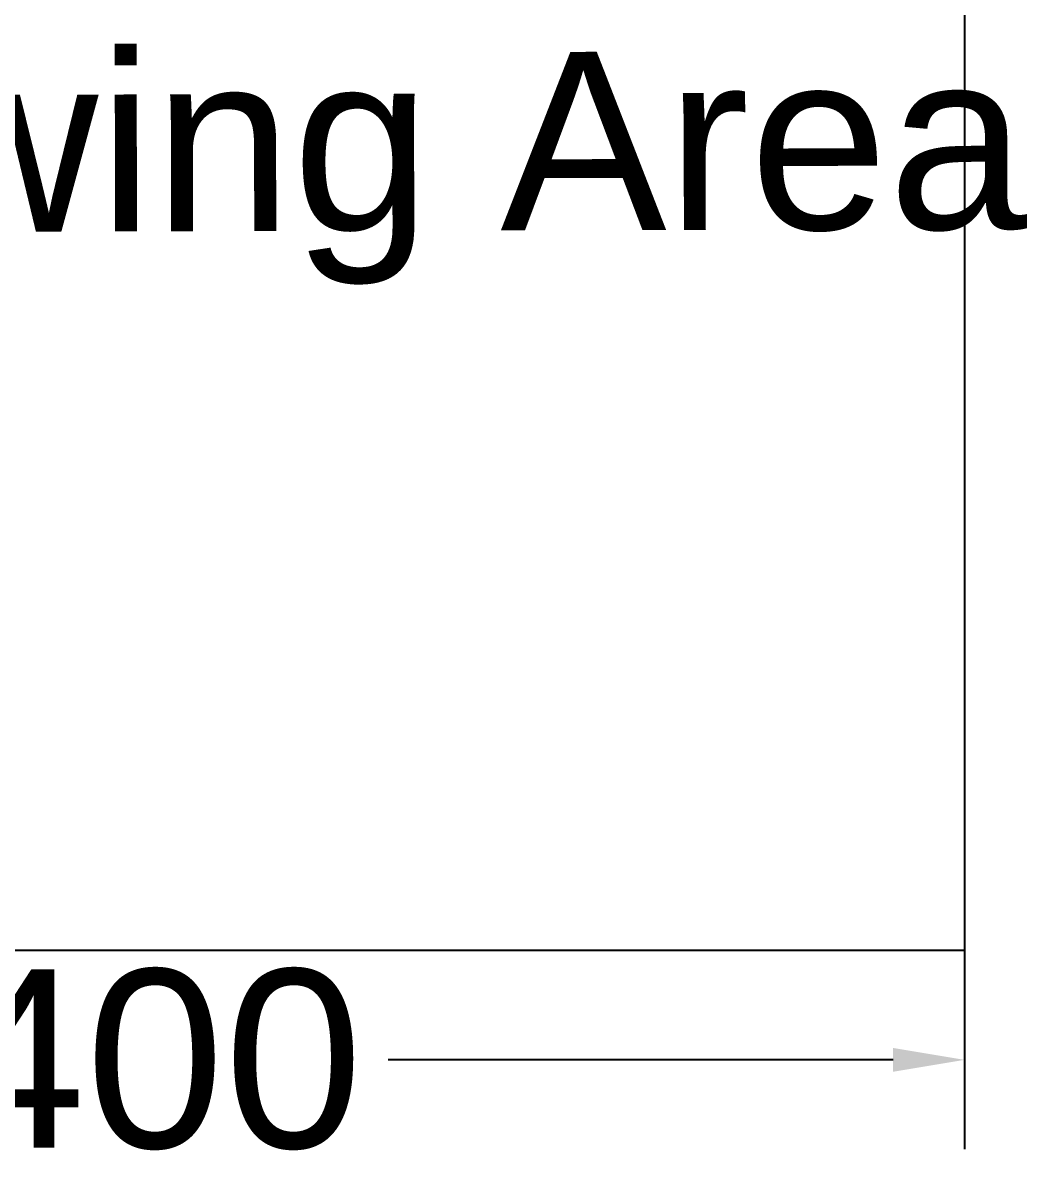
# Model space of a CAD drawing. Header units: millimetres. Extents: x 3616 to 9178, y 7735 to 14907.
# Drawn here: x 5608 to 6452, y 9561 to 10531 of the extents above; entities that cross this region are included whole.
import ezdxf

# ---------------------------------------------------------------- set-up
doc = ezdxf.new("R2010")
doc.units = ezdxf.units.MM
doc.layers.add('Layout', color=7, linetype='Continuous')
doc.styles.add('Annotative', font='arial.ttf', dxfattribs={"height": 2.5})
doc.styles.get("Standard").update_dxf_attribs({"font": 'arial.ttf'})
doc.dimstyles.new('Annotative', dxfattribs={"dimscale": 0, "dimtxt": 2.5, "dimasz": 1, "dimexe": 1.25, "dimexo": 0, "dimtad": 0, "dimdec": 1, "dimrnd": 1, "dimdsep": 46, "dimtxsty": 'Standard', "dimcen": 2.5, "dimadec": 0, "dimazin": 0, "dimtfac": 1, "dimtdec": 1, "dimtmove": 1, "dimatfit": 3, "dimfxl": 1, "dimarcsym": 0})

# ---------------------------------------------------------------- blocks, each defined once
blk = doc.blocks.new('*D26')
at = {"color": 0, "lineweight": -2, "transparency": 16777216}
for p, q in [((4999.33, 9751.05), (4999.33, 9584.03)), ((6399.33, 9751.05), (6399.33, 9584.03)), ((5059.33, 9659.03), (5406.43, 9659.03)), ((6339.33, 9659.03), (5914.75, 9659.03))]:
    blk.add_line(p, q, dxfattribs=at)
at = {"color": 0, "transparency": 16777216}
for points in [[(5059.33, 9669.03), (5059.33, 9649.03), (4999.33, 9659.03)], [(6339.33, 9669.03), (6339.33, 9649.03), (6399.33, 9659.03)]]:
    blk.add_solid(points, dxfattribs=at)
at = {"layer": 'Defpoints', "color": 0, "transparency": 16777216}
for p in [(4999.33, 9751.05), (6399.33, 9751.05), (6399.33, 9659.03)]:
    blk.add_point(p, dxfattribs=at)
at = {"color": 0, "transparency": 16777216, "insert": (5660.59, 9659.03), "char_height": 150, "attachment_point": 5}
blk.add_mtext('1400', dxfattribs=at)

msp = doc.modelspace()

# ---------------------------------------------------------------- linework, layer by layer
at = {"layer": 'Layout'}
msp.add_lwpolyline([(4999.33, 11061.05), (6399.33, 11061.05), (6399.33, 9751.05), (4999.33, 9751.05)], close=True, dxfattribs=at)

# ---------------------------------------------------------------- texts
at = {"style": 'Annotative'}
msp.add_text('Viewing Area', height=150, rotation=0.15767, dxfattribs=at).set_placement((5217.23, 10354.37))

# ---------------------------------------------------------------- dimensions: what is measured, and where the dimension line sits
dim = msp.add_linear_dim(base=(6399.33, 9659.03), p1=(4999.33, 9751.05), p2=(6399.33, 9751.05), dimstyle='Annotative')
dim.commit()
dim.dimension.update_dxf_attribs({"geometry": '*D26', "text_midpoint": (5660.59, 9659.03), "dimtype": 160})

doc.saveas('drawing.dxf')
